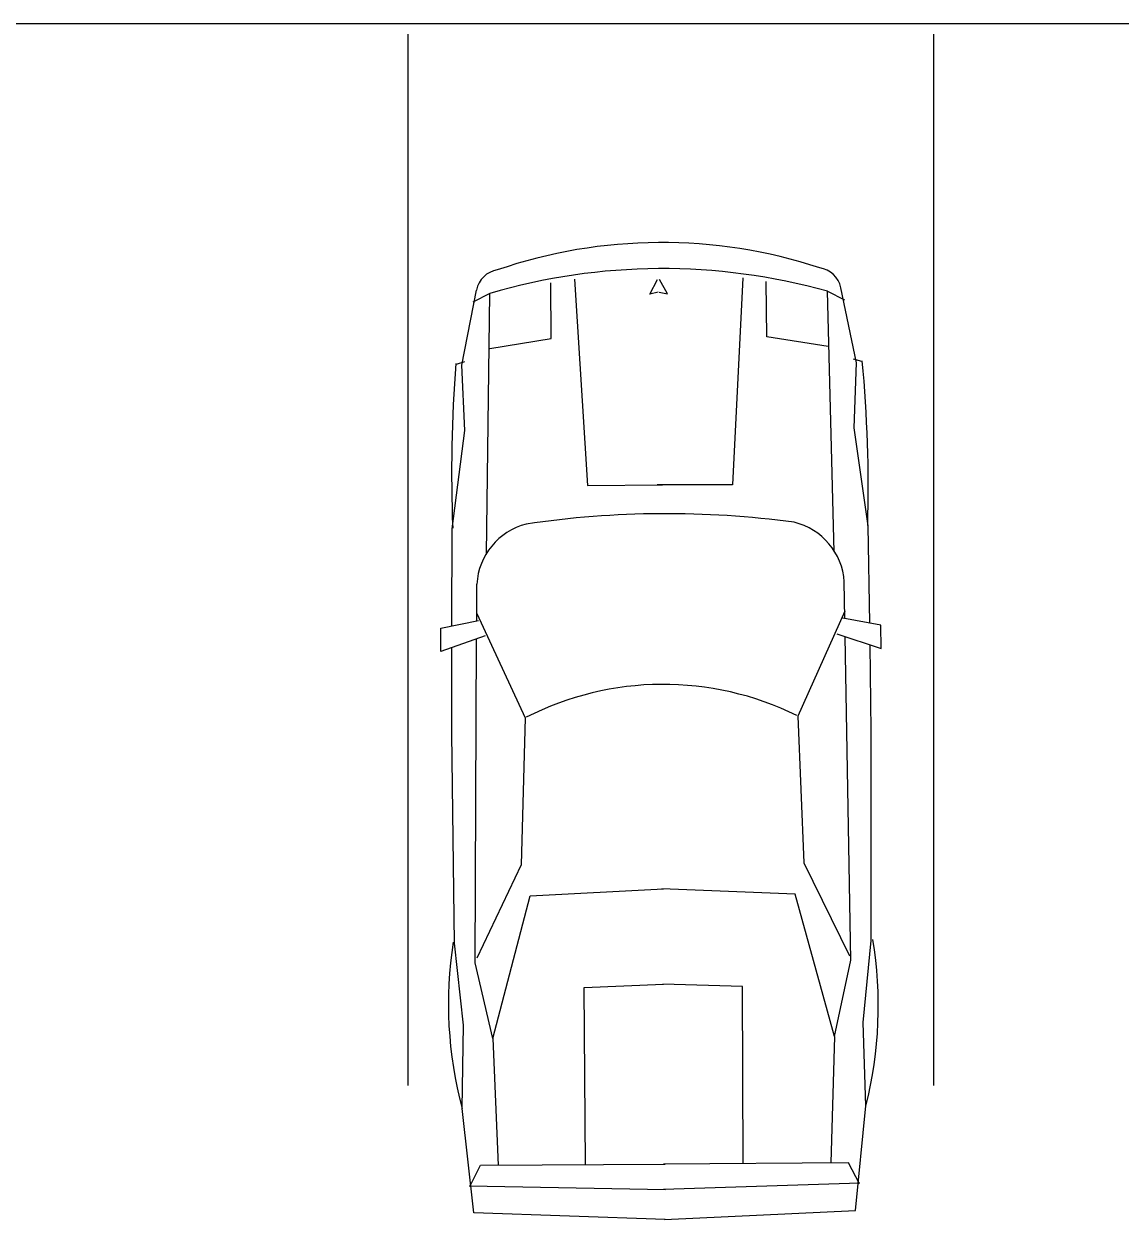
# Model space of a CAD drawing. Header units: millimetres. Extents: x -17017 to 2697, y 1903 to 18260.
# Drawn here: x -16968.373 to -16967.852, y 18238.093 to 18238.662 of the extents above; entities that cross this region are included whole.
import ezdxf

# ---------------------------------------------------------------- set-up
doc = ezdxf.new("R2010")
doc.units = ezdxf.units.MM
doc.layers.add('DIEN HOA', color=111, linetype='Continuous')

# ---------------------------------------------------------------- blocks, each defined once
blk = doc.blocks.new('A$C3890344C')
at = {"layer": 'DIEN HOA'}
for p, q in [((825.7, 948.7), (810, 867.1)), ((875.9, 948.8), (825.7, 948.7)), ((843.4, 853.3), (875.9, 948.8)), ((257.1, 911.6), (251.7, 893.5)), ((611.6, 922.9), (400.3, 894.2)), ((821.1, 924.6), (611.6, 922.9)), ((1053.2, 926.5), (867.8, 925)), ((1505.1, 923.4), (1053.2, 926.5)), ((1681.8, 905.1), (1505.1, 923.4)), ((1861.3, 909.6), (1681.8, 905.1)), ((2086.8, 885.9), (1861.3, 909.6)), ((259.6, 899.5), (97.7, 867.1)), ((400.3, 894.2), (259.6, 899.5)), ((1547.4, 879.2), (849.6, 871.7)), ((1711.3, 842.6), (1547.4, 879.2)), ((2029.7, 894.3), (1984.2, 871.2)), ((2028, 895.5), (2038.7, 472)), ((2103.9, 473.6), (2086.8, 885.9)), ((105.2, 838.4), (123.6, 875.2)), ((810.8, 871.3), (731.4, 870.4)), ((794.7, 871.1), (1020.5, 768)), ((1337.2, 779.1), (1537.8, 876)), ((1984.2, 871.2), (1984.3, 472.4)), ((666.9, 849.1), (105.2, 838.4)), ((224.1, 838.8), (202.8, 706.6)), ((1711.3, 842.6), (1404.4, 759.9)), ((1711.3, 842.6), (1984.2, 833.1)), ((1020.5, 768), (1337.2, 779.1)), ((1404.4, 759.9), (1391, 472.6)), ((202.8, 706.6), (83.2, 706.4)), ((75.3, 655.7), (520.8, 630.6)), ((520.8, 630.6), (519.8, 468.7)), ((1602.3, 644.9), (1596.1, 473.8)), ((1984.3, 644.2), (1602.3, 644.9)), ((108.7, 493.3), (77.5, 476.7)), ((104.5, 475.5), (108.7, 493.3)), ((108.7, 455.4), (77.5, 472)), ((104.5, 473.2), (108.7, 455.4)), ((520.8, 318.2), (519.8, 480.1)), ((1404.4, 188.9), (1391, 476.2)), ((1602.3, 303.9), (1596.1, 475)), ((1984.2, 77.6), (1984.3, 476.3)), ((2028, 53.3), (2038.7, 476.7)), ((2103.9, 475.2), (2086.8, 62.8)), ((75.3, 293.1), (520.8, 318.2)), ((1984.3, 304.6), (1602.3, 303.9)), ((202.8, 242.2), (83.2, 242.4)), ((224.1, 109.9), (202.8, 242.2)), ((794.7, 77.7), (1020.5, 180.8)), ((1020.5, 180.8), (1337.2, 169.7)), ((1711.3, 106.1), (1404.4, 188.9)), ((1337.2, 169.7), (1537.8, 72.8)), ((105.2, 110.4), (123.6, 73.6)), ((666.9, 99.7), (105.2, 110.4)), ((1711.3, 106.1), (1547.4, 69.5)), ((1711.3, 106.1), (1984.2, 115.7)), ((259.6, 49.3), (97.7, 81.7)), ((810.8, 77.5), (731.4, 78.3)), ((825.7, 0.1), (810, 81.7)), ((843.4, 95.5), (875.9, 0)), ((2029.7, 54.5), (1984.2, 77.6)), ((257.1, 37.2), (251.7, 55.3)), ((400.3, 54.6), (259.6, 49.3)), ((611.6, 25.8), (400.3, 54.6)), ((1547.4, 69.5), (849.6, 77.1)), ((2086.8, 62.8), (1861.3, 39.2)), ((821.1, 24.1), (611.6, 25.8)), ((1681.8, 43.6), (1505.1, 25.3)), ((1861.3, 39.2), (1681.8, 43.6)), ((875.9, 0), (825.7, 0.1)), ((1053.2, 22.3), (867.8, 23.8)), ((1505.1, 25.3), (1053.2, 22.3))]:
    blk.add_line(p, q, dxfattribs=at)
for centre, radius, start, end in [((1641.7, 68.9), 868.9, 75.358, 99.1946), ((512, -2068.3), 2991.7, 88.1098, 94.9195), ((108.4, 813.5), 54.6, 101.3075, 170.8918), ((740.1, 729.2), 141.5, 93.5097, 166.072), ((1373.7, 474.4), 1319.7, 163.9881, 196.0119), ((1092.3, 474.4), 1094.5, 161.4744, 198.5256), ((2634.2, 474.4), 2051.9, 171.9077, 188.0923), ((1601.5, 474.4), 651.3, 153.3754, 206.6246), ((740.1, 219.6), 141.5, 193.928, 266.4903), ((108.4, 135.3), 54.6, 189.1082, 258.6925), ((512, 3017.1), 2991.7, 265.0805, 271.8902), ((1641.7, 879.9), 868.9, 260.8054, 284.642)]:
    blk.add_arc(centre, radius, start, end, dxfattribs=at)

msp = doc.modelspace()

# ---------------------------------------------------------------- linework, layer by layer
for p, q in [((-16966.19074, 18238.66225), (-16968.69074, 18238.66225)), ((-16968.19074, 18238.6574), (-16968.19074, 18238.1574)), ((-16967.94074, 18238.6574), (-16967.94074, 18238.1574))]:
    msp.add_line(p, q)

# ---------------------------------------------------------------- block references
at = {"layer": 'DIEN HOA', "xscale": 0.0002206164166253826, "yscale": 0.0002206164166253826, "zscale": 0.0002206164166253826, "rotation": 270.3768871746075}
msp.add_blockref('A$C3890344C', (-16968.17623, 18238.55712), dxfattribs=at)

doc.saveas('drawing.dxf')
